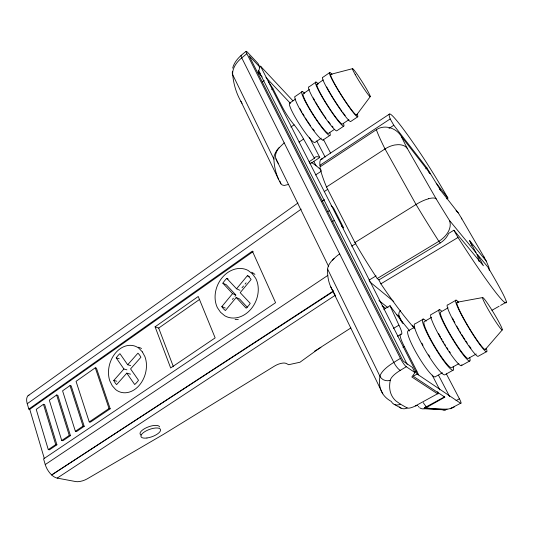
<?xml version="1.0" encoding="UTF-8"?>
<svg xmlns="http://www.w3.org/2000/svg" width="533" height="533" viewBox="0 0 533 533"><rect width="100%" height="100%" fill="white"/><g stroke="black" fill="none" stroke-linecap="round" stroke-linejoin="round"><path stroke-width="0.8" d="M460.599 403.274L417.132 374.026L413.175 376.245L444.875 397.145L425.94 407.818L430.151 408.391A503.892 150.666 -32.8 0 0 447.087 409.151A6.796 1.932 -25.6 0 0 451.584 408.012L460.599 403.274A6.762 0.993 59.7 0 0 459.413 398.777L446.368 373.9M242.075 103.335A167.928 99.911 -36 0 1 232.688 74.673A22.779 14.564 -29.9 0 1 241.755 57.85L246.859 53.693A6.709 0.953 56.4 0 1 247.545 52.307L257.999 63.474L259.844 67.098L258.219 72.781L262.163 76.932M232.674 68.111C234.52 60.842 240.35 55.718 246.093 51.375M259.844 67.098L249.111 55.798L402.542 359.968L403.614 361.434L412.382 367.424L415.014 372.607L411.856 376.984L437.52 393.787L415.474 405.88A7.102 2.145 -25.2 0 1 407.192 407.958A7.002 6.643 -57.4 0 1 399.37 406.945M356.63 114.948L370.255 96.633M288.286 184.491L284.269 185.471L282.21 184.978L280.938 183.838A176.696 91.483 -33.3 0 1 273.889 159.054A23.978 13.312 -28.3 0 1 277.626 149.267L284.189 142.837M247.305 307.274L239.577 298.993L236.199 297.507L225.406 310.539A20.734 16.849 -66 0 1 221.828 306.622L232.575 293.616L235.952 295.115L234.94 296.348M232.575 293.616L222.867 283.196A20.734 16.849 -66 0 1 226.798 278.406L236.559 288.793L247.412 275.648L249.404 276.614M232.388 299.426L233.407 298.194M241.982 287.833L243.528 285.968M245.073 284.096L246.099 282.856M485.35 349.461L502.226 329.967A18.941 1.472 58.8 0 0 488.834 305.309A18.941 1.472 58.8 0 0 486.269 306.002A18.941 1.472 58.8 0 0 502.226 329.967M400.623 310.399C396.579 313.81 400.023 319.034 402.135 322.425M130.538 374.166L126.794 373.147L116.607 384.613A19.614 15.017 -73.6 0 1 113.776 380.449L123.916 369.003L126.914 369.829M123.916 369.003L116.214 357.896A19.614 15.017 -73.6 0 1 119.932 353.672L127.68 364.759L137.94 353.179A19.614 15.017 -73.6 0 1 140.879 357.297L130.572 368.896L138.507 380.256A19.614 15.017 -73.6 0 1 134.682 384.526L126.794 373.147M334.018 258.612L332.326 260.131A25.564 11.353 -26.8 0 0 327.628 269.118A188.462 78.138 -30.6 0 0 332.732 290.572L335.583 296.002M259.298 67.085L260.544 66.192L292.943 100.824M28.089 395.706L297.954 203M253.182 251.549L29.748 409.324L28.829 409.077L27.243 403.721L301.198 209.143M262.243 81.862L264.195 80.483M28.829 409.077L252.356 251.123L275.588 302.704L43.566 458.893L45.245 464.563A13.185 6.929 59.2 0 0 51.668 474.956A13.265 6.976 59.2 0 0 57.204 478.101L75.873 481.599A8.608 3.018 -18.6 0 0 87.239 478.834L163.351 434.442L274.548 366.058A9.008 3.484 -23.4 0 1 286.168 363.433L288.673 364.712L299.972 362.24L320.113 347.696L350.834 327.975M43.453 404.287L36.224 409.371L48.29 449.632L49.482 449.812L56.911 444.795L44.639 404.527L43.453 404.287L55.718 444.602L56.911 444.795M56.638 395.006L49.303 400.17L61.735 440.531L62.921 440.724L70.456 435.634L57.811 395.266L56.638 395.006L69.277 435.428L70.456 435.634M70.016 385.592L62.574 390.829L75.386 431.297L76.565 431.51L84.214 426.333L71.182 385.865L70.016 385.592L83.041 426.114L84.214 426.333M95.28 367.817L76.046 381.348L89.244 421.923L90.41 422.149L110.184 408.778L96.426 368.123L95.28 367.817L109.038 408.525L110.184 408.778M155.09 326.816L198.243 296.481L215.159 337.882L170.66 367.97L155.09 326.816L158.694 328.075L173.385 366.717M271.59 89.377L272.869 88.485L268.559 81.822M158.694 328.075L199.688 299.339M302.278 91.583L295.475 96.293A25.957 3.338 57.2 0 0 306.848 120.831A25.957 3.338 57.2 0 0 323.438 139.24M315.989 82.082L309.12 86.846A26.097 2.938 57.3 0 0 319.054 108.419A26.097 2.938 57.3 0 0 336.696 130.878L343.625 126.241M329.847 72.488L322.898 77.298A26.23 2.532 57.5 0 0 333.238 98.752A26.23 2.532 57.5 0 0 350.587 121.584L357.59 116.9M295.635 99.005L289.519 103.229A23.425 3.198 57.2 0 0 300.519 125.888A23.425 3.198 57.2 0 0 315.223 142.251L321.339 138.154M309.38 89.497L303.144 93.815A23.545 2.838 57.3 0 0 314.443 116.421A23.545 2.838 57.3 0 0 328.854 133.123L334.344 129.439M316.902 84.294L323.211 79.937M290.851 127.034L294.103 124.822A17.229 2.452 57 0 1 282.124 106.647L272.869 88.485M48.29 449.632L55.718 444.602M61.735 440.531L69.277 435.428M75.386 431.297L83.041 426.114M89.244 421.923L109.038 408.525M299.033 142.124L303.577 139.06A14.458 2.112 57.1 0 0 294.103 124.822M348.928 119.672L342.619 123.896A23.672 2.478 57.4 0 1 326.849 104.235A23.672 2.478 57.4 0 1 317.735 84.394M322.945 140.072L329.8 135.489M45.245 464.563L327.795 275.421M451.584 408.012L450.465 408.758L454.043 407.072A6.742 1.039 59.8 0 0 454.303 406.872M309.127 161.732L314.377 158.248A113.003 16.416 58.3 0 1 319.787 157.462L309.486 137.514M319.787 157.462L310.886 163.358A112.616 17.562 58.3 0 0 309.333 162.838M320.999 159.4L389.323 114.169M320.639 166.656L319.94 165.29L390.183 118.939A110.911 6.816 58.3 0 1 419.604 152.172A42.227 2.452 58.1 0 1 442.716 189.108L447.913 198.069L446.647 198.856M428.279 171.606L430.444 173.845L401.376 136.481C396.519 128.107 384.739 124.082 376.371 129.706L319.907 166.936A108.739 15.39 58.3 0 0 326.502 186.99L354.911 242.542A108.739 15.39 58.3 0 0 377.211 278.526L378.876 279.938L380.882 283.829A108.112 15.297 58.3 0 0 414.447 328.295M315.563 174.964L321.086 171.333M389.023 128.4L393.8 125.262L426.96 168.008L440.604 190.374L458.267 212.887A94.841 5.756 58.3 0 1 461.458 218.144L483.937 256.866A94.841 5.756 58.3 0 1 486.229 261.063L488.801 267.06L489.301 270.311M57.204 478.101L335.244 295.282M333.725 290.765L51.668 474.956L333.431 291.411M326.502 186.99L385.019 148.947A110.991 8.601 58.3 0 1 376.371 129.706M324.271 191.567L327.755 189.302M321.885 201.421L324.564 199.695M327.602 211.754L329.574 210.488M332.132 221.735L334.164 220.435M425.694 168.808L426.96 168.008M354.911 242.542L416.046 204.485A18.382 5.73 -30.2 0 1 425.714 199.675L428.665 198.736M351.667 246.159L355.897 243.528M246.859 53.693L400.403 358.376L393.827 362.4A27.116 9.101 -25.7 0 0 379.982 376.358A200.228 62.681 -28.5 0 0 391.229 401.396A7.136 6.736 -57.7 0 0 400.396 404.141L407.192 407.958M400.396 404.141L395.866 400.903A192.66 59.056 -28.4 0 1 390.276 380.256A19.435 6.389 -25.6 0 1 400.283 370.368L406.286 366.731L415.014 372.607M369.003 280.165L376.085 275.874M500.58 305.396L506.35 302.124A44.639 2.718 58.5 0 0 493.751 277.16L488.061 267.339L477.448 254.434L483.398 265.754L453.876 230.243L448.673 233.387A18.588 16.23 -38.3 0 1 440.298 242.908L378.876 279.938M377.211 278.526L438.859 241.302C445.588 237.112 452.624 228.797 449.459 220.409A94.841 5.756 58.3 0 1 436.201 198.909L407.265 148.367A94.841 5.756 58.3 0 1 401.376 136.481M380.882 283.829L458.007 237.471A110.911 6.816 58.3 0 0 506.35 302.124M383.84 309.367L390.009 305.715A113.003 16.416 58.3 0 0 408.678 329.594L409.437 331.066M314.483 351.22L320.906 347.429M393.341 328.448L398.937 325.19L390.009 305.715M423.335 319.094L415.267 323.764A29.615 4.371 59.3 0 0 424.668 349.148A29.615 4.371 59.3 0 0 444.675 374.859L452.937 370.282M439.625 309.66L431.457 314.39A29.795 3.851 59.2 0 0 443.489 342.952A29.795 3.851 59.2 0 0 461.851 364.719M456.115 300.119L447.847 304.903A29.975 3.325 59 0 0 458.54 329.927A29.975 3.325 59 0 0 478.021 356.377L486.489 351.687M442.816 409.857A6.676 5.636 87.1 0 0 445.448 409.917L447.087 409.151M397.525 336.256L401.089 334.198A16.03 2.638 59 0 0 398.937 325.19M414.674 327.122L407.958 331.006A26.71 4.184 59.3 0 0 419.018 357.53A26.71 4.184 59.3 0 0 435.601 376.565L442.41 372.787M431.617 317.335L424.135 321.659A26.877 3.718 59.2 0 0 435.728 348.082A26.877 3.718 59.2 0 0 451.997 367.464L458.886 363.639M448.08 307.827L440.511 312.198A27.036 3.245 59.1 0 0 452.644 338.515A27.036 3.245 59.1 0 0 468.587 358.249L476.255 353.992M402.935 347.323L404.3 346.543A19.668 3.238 59.3 0 1 401.089 334.198M491.926 310.313L499.135 306.215M415.434 371.921L416.826 371.135L404.3 346.543M461.252 365.671L469.613 361.041M456.041 400.609L459.413 398.777M426.14 407.965L424.348 408.738A6.856 6.07 -85.3 0 1 419.791 407.805M426.034 407.938L424.201 408.371L425.954 407.732M424.201 408.371L425.967 407.885M330.746 74.353L352.546 68.67M457.187 302.231L482.725 297.547M426.1 407.518L424.481 407.725L426.227 407.392L425.467 406.906L426.58 407.145L426.427 406.752A6.949 1.233 59.9 0 1 423.289 402.655M430.151 408.391L425.274 408.431L446.294 409.611M424.348 408.738L445.448 409.917M113.776 380.449L116.8 381.228M127.68 364.759L130.665 365.605M116.214 357.896L119.212 358.762M221.828 306.622L225.259 308.041M222.867 283.196L226.272 284.735L235.419 294.536M236.559 288.793L239.923 290.318M226.798 278.406L228.151 279.032M394.167 404.354L401.056 408.158M436.201 198.909L435.115 198.269A18.855 5.703 -29.9 0 0 428.699 198.696M426.793 407.019L426.427 406.752L444.529 396.865A6.996 1.099 59.7 0 1 444.109 396.452M456.028 210.562L458.267 212.887M385.426 308.261L382.821 306.209A5.317 0.886 58.9 0 0 382.181 306.202M378.936 300.545L388.057 307.794M396.525 314.523L399.137 316.595M369.562 281.637L393.76 301.551M341.34 225.839L343.698 227.964L333.518 207.963L331.133 205.758M407.265 148.367L405.64 146.735A18.302 11.506 -30.2 0 0 397.931 144.676L394.74 144.989A17.836 11.08 -29.7 0 0 385.026 148.954M258.085 70.949L260.344 73.334M265.98 77.478L290.498 103.429M236.199 297.507L246.159 308.201A20.734 16.849 -66 0 0 250.217 303.337L240.203 292.677L251.11 279.499A20.734 16.849 -66 0 0 247.412 275.648M440.298 242.908L438.859 241.302A110.991 8.601 58.3 0 1 416.046 204.485L385.019 148.947M449.459 220.409L475.949 252.635L477.521 255.627L479.08 261.53M471.858 245.54L469.666 240.669L486.229 261.063M436.294 183.199L447.913 198.069M439.538 188.902L440.604 190.374M390.183 118.939L393.8 125.262M453.876 230.243L458.007 237.471M303.577 139.06L314.377 158.248M469.666 240.669L475.949 252.635M323.378 139.326L330.593 153.098M316.755 140.959L325.163 157.128M412.522 325.21L414.054 328.148M438.519 375.225L449.605 396.559M398.737 315.509L402.948 323.631M432.21 375.165L439.798 389.863M313.824 161.439L316.076 165.843M260.544 66.192L417.132 374.026M258.552 70.649L407.172 364.379M279.132 147.681A20.467 11.393 -28.3 0 0 275.961 158.847L328.681 266.54M273.889 159.054L232.688 74.673A6.449 5.004 -6.3 0 1 232.521 71.582M327.628 269.118L379.982 376.358A7.788 7.009 11.5 0 0 390.276 380.256M330.76 286.881L382.787 393.794M240.849 101.27L278.652 179.468M483.937 256.866L484.63 258.298M416.826 371.135L417.805 373.193A7.162 1.219 59.5 0 1 418.452 374.872M461.458 218.144L461.805 218.99M280.938 183.838L279.892 181.14M29.748 409.324L44.259 458.3M311.465 162.318A6.043 0.906 57.3 0 0 312.271 163.025A114.495 17.862 58.3 0 1 321.379 170.353M406.279 366.724A7.882 1.386 59.4 0 1 400.396 358.376M319.94 165.29A108.112 15.297 58.3 0 1 322.978 158.841M419.051 407.159A6.856 6.07 -85.3 0 1 418.405 406.386M417.685 405.473A8.308 2.492 -25.4 0 1 417.199 405.333M278.446 163.718A92.549 50.548 -31.1 0 1 275.961 158.847M437.653 391.702A7.116 1.153 59.7 0 1 437.52 393.787M416.18 405.473A7.056 1.313 59.9 0 1 415.474 405.88M400.283 370.368A7.848 2.052 57.6 0 1 393.827 362.4L241.755 57.85A6.662 1.419 53.1 0 1 241.602 55.285M332.579 260.224A21.826 9.721 -26.8 0 1 339.654 253.915M356.684 114.408A24.078 2.125 57.5 0 1 342.013 96.067A24.078 2.125 57.5 0 1 331.206 74.46M314.297 130.798A23.485 3.025 57.2 0 1 312.911 128.973M310.559 125.721A23.485 3.025 57.2 0 1 307.528 121.258M307.101 120.605A23.485 3.025 57.2 0 1 305.402 117.953M304.176 115.967A23.485 3.025 57.2 0 1 302.624 113.362M301.885 112.083A23.485 3.025 57.2 0 1 301.185 110.837M300.799 110.144A23.485 3.025 57.2 0 1 300.066 108.785M357.19 114.082A26.304 2.325 57.5 0 1 341.466 95.594A26.304 2.325 57.5 0 1 332.039 74.44M329.747 132.47A26.024 3.138 57.3 0 1 313.098 114.908A26.024 3.138 57.3 0 1 304.703 93.335M333.052 127.101A23.605 2.658 57.3 0 1 332.152 126.154M330.247 123.922A23.605 2.658 57.3 0 1 328.261 121.377M325.936 118.213A23.605 2.658 57.3 0 1 324.124 115.614M323.258 114.342A23.605 2.658 57.3 0 1 321.959 112.39M321.526 111.737A23.605 2.658 57.3 0 1 318.168 106.42M317.768 105.761A23.605 2.658 57.3 0 1 315.489 101.89M314.756 100.577A23.605 2.658 57.3 0 1 313.304 97.905M343.392 123.323A26.164 2.738 57.4 0 1 327.202 105.301A26.164 2.738 57.4 0 1 318.301 83.934M345.211 115.554A23.732 2.292 57.5 0 1 342.879 112.543M341.933 111.257A23.732 2.292 57.5 0 1 326.729 87.006M141.032 435.015A10.367 3.884 -20.1 0 1 147.015 427.426A10.367 3.884 -20.1 0 1 159.594 426.953M27.236 403.721A12.819 6.529 56.8 0 1 28.989 395.133M251.709 272.216A25.371 20.68 -66 0 1 254.927 274.422M238.291 319.527A25.371 20.68 -66 0 1 235.1 319.447M138.587 347.243A24.005 18.435 -73.7 0 1 141.538 348.549M485.576 348.995A27.523 2.792 59 0 1 468.227 326.349A27.523 2.792 59 0 1 457.88 302.544M429.845 356.804A26.79 3.951 59.3 0 1 428.572 354.811M422.989 345.237A26.79 3.951 59.3 0 1 421.916 343.212M486.249 348.289A30.068 3.051 59 0 1 468.367 327.115A30.068 3.051 59 0 1 458.68 302.351M453.197 366.644A29.701 4.111 59.2 0 1 434.262 346.443A29.701 4.111 59.2 0 1 426.187 321.113M450.245 352.686A26.956 3.484 59.2 0 1 449.326 351.347M447.927 349.262A26.956 3.484 59.2 0 1 446.667 347.323M445.395 345.311A26.956 3.484 59.2 0 1 444.549 343.952M443.723 342.592A26.956 3.484 59.2 0 1 442.896 341.213M442.077 339.821A26.956 3.484 59.2 0 1 441.277 338.428M440.498 337.063A26.956 3.484 59.2 0 1 438.639 333.671M469.626 357.523A29.881 3.591 59.1 0 1 452.004 338.162A29.881 3.591 59.1 0 1 441.384 310.852M470.965 348.256A27.116 3.005 59 0 1 469.087 345.724M467.274 343.132A27.116 3.005 59 0 1 465.889 341.087M464.956 339.674A27.116 3.005 59 0 1 461.571 334.331M460.739 332.965A27.116 3.005 59 0 1 459.899 331.573M459.073 330.174A27.116 3.005 59 0 1 457.86 328.088M457.474 327.409A27.116 3.005 59 0 1 456.701 326.043M454.862 322.692A27.116 3.005 59 0 1 454.183 321.406M453.81 320.699A27.116 3.005 59 0 1 452.424 317.968M252.389 273.789L248.065 270.424A25.524 20.74 -66 0 0 222.101 277.733A25.524 20.74 -66 0 0 217.364 307.641L220.549 312.285L224.739 315.776A25.524 20.74 -66 0 0 251.196 308.834A25.524 20.74 -66 0 0 255.747 278.386L252.389 273.789M142.364 351.9L138.846 348.189A24.138 18.482 -73.6 0 0 115.914 352.52A24.138 18.482 -73.6 0 0 109.845 380.968L112.296 385.792L115.688 389.603A24.138 18.482 -73.6 0 0 138.993 385.659A24.138 18.482 -73.6 0 0 144.956 356.704L142.364 351.9M355.264 74.647A16.556 1.119 57.7 0 0 370.035 96.62A16.556 1.119 57.7 0 0 358.856 76.725A16.556 1.119 57.7 0 0 355.264 74.647M146.941 437.999A10.38 3.864 -20.1 0 0 160.52 429.525A10.38 3.864 -20.1 0 0 144.816 431.643A10.38 3.864 -20.1 0 0 146.941 437.999"/></g></svg>
